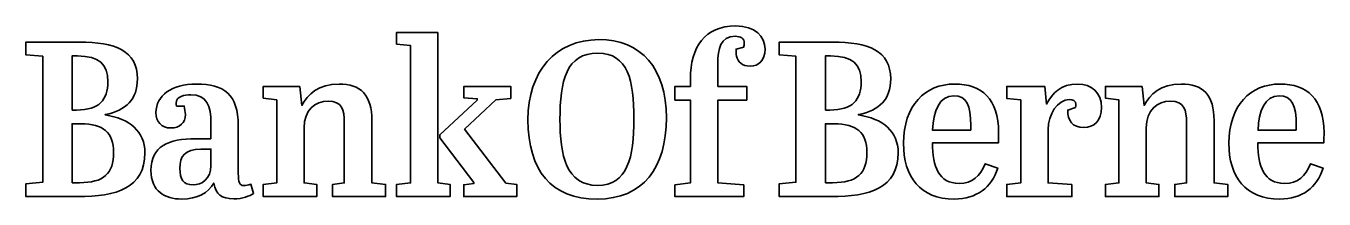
# Model space of a CAD drawing. Extents: x 781 to 1268, y 226 to 291.
import ezdxf

# ---------------------------------------------------------------- set-up
doc = ezdxf.new("R2010")
doc.units = 0
doc.header["$MEASUREMENT"] = 0
doc.layers.add('Layer 1', color=7, linetype='Continuous', lineweight=0)

# ---------------------------------------------------------------- blocks, each defined once
blk = doc.blocks.new('Block_0')
at = {"layer": 'Layer 1', "color": 250, "lineweight": 35, "true_color": 0x231f20}
for points, knots in [([(935.71, 288.41), (935.71, 288.41), (935.71, 231.87), (935.71, 231.87), (935.71, 231.87), (940.27, 231.29), (940.27, 231.29), (940.27, 231.29), (940.27, 226.73), (940.27, 226.73), (940.27, 226.73), (920.2, 226.73), (920.2, 226.73), (920.2, 226.73), (920.2, 231.29), (920.2, 231.29), (920.2, 231.29), (925.43, 231.87), (925.43, 231.87), (925.43, 231.87), (925.43, 283.43), (925.43, 283.43), (925.43, 283.43), (920.2, 284.02), (920.2, 284.02), (920.2, 284.02), (920.2, 288.41), (920.2, 288.41), (920.2, 288.41), (935.71, 288.41), (935.71, 288.41)], [0, 0, 0, 0, 1, 1, 1, 2, 2, 2, 3, 3, 3, 4, 4, 4, 5, 5, 5, 6, 6, 6, 7, 7, 7, 8, 8, 8, 9, 9, 9, 10, 10, 10, 10]), ([(1040.82, 276.72), (1040.82, 276.72), (1040.82, 268.1), (1040.82, 268.1), (1040.82, 268.1), (1051.68, 268.1), (1051.68, 268.1), (1051.68, 268.1), (1051.68, 262.96), (1051.68, 262.96), (1051.68, 262.96), (1040.82, 262.96), (1040.82, 262.96), (1040.82, 262.96), (1040.82, 231.87), (1040.82, 231.87), (1040.82, 231.87), (1050.52, 231.12), (1050.52, 231.12), (1050.52, 231.12), (1050.52, 226.73), (1050.52, 226.73), (1050.52, 226.73), (1024.73, 226.73), (1024.73, 226.73), (1024.73, 226.73), (1024.73, 231.12), (1024.73, 231.12), (1024.73, 231.12), (1030.54, 231.87), (1030.54, 231.87), (1030.54, 231.87), (1030.54, 262.96), (1030.54, 262.96), (1030.54, 262.96), (1024.73, 262.96), (1024.73, 262.96), (1024.73, 262.96), (1024.73, 268.1), (1024.73, 268.1), (1024.73, 268.1), (1030.54, 268.1), (1030.54, 268.1), (1030.54, 268.1), (1030.54, 270.92), (1030.54, 270.92), (1030.54, 282.94), (1035.92, 290.81), (1047.53, 290.81), (1054.83, 290.81), (1058.56, 286.83), (1058.56, 282.11), (1058.56, 277.96), (1056.24, 275.73), (1052.92, 275.73), (1049.93, 275.73), (1048.28, 277.3), (1047.86, 279.46), (1047.7, 280.2), (1047.61, 281.11), (1047.7, 282.11), (1047.7, 282.11), (1050.52, 282.85), (1050.52, 282.85), (1050.68, 283.43), (1050.76, 283.93), (1050.76, 284.35), (1050.76, 286.17), (1049.44, 286.92), (1047.28, 286.92), (1041.81, 286.92), (1040.82, 282.11), (1040.82, 276.72)], [0, 0, 0, 0, 1, 1, 1, 2, 2, 2, 3, 3, 3, 4, 4, 4, 5, 5, 5, 6, 6, 6, 7, 7, 7, 8, 8, 8, 9, 9, 9, 10, 10, 10, 11, 11, 11, 12, 12, 12, 13, 13, 13, 14, 14, 14, 15, 15, 15, 16, 16, 16, 17, 17, 17, 18, 18, 18, 19, 19, 19, 20, 20, 20, 21, 21, 21, 22, 22, 22, 23, 23, 23, 24, 24, 24, 24]), ([(801.09, 284.76), (814.44, 284.76), (822.89, 281.53), (822.89, 270.92), (822.89, 263.37), (818.66, 258.98), (810.79, 257.57), (810.79, 257.57), (810.79, 257.4), (810.79, 257.4), (819.91, 256.08), (825.71, 251.19), (825.71, 243.15), (825.71, 229.96), (815.02, 226.73), (800.51, 226.73), (800.51, 226.73), (781.03, 226.73), (781.03, 226.73), (781.03, 226.73), (781.03, 231.54), (781.03, 231.54), (781.03, 231.54), (787.33, 232.12), (787.33, 232.12), (787.33, 232.12), (787.33, 279.46), (787.33, 279.46), (787.33, 279.46), (781.03, 279.95), (781.03, 279.95), (781.03, 279.95), (781.03, 284.76), (781.03, 284.76), (781.03, 284.76), (801.09, 284.76), (801.09, 284.76)], [0, 0, 0, 0, 1, 1, 1, 2, 2, 2, 3, 3, 3, 4, 4, 4, 5, 5, 5, 6, 6, 6, 7, 7, 7, 8, 8, 8, 9, 9, 9, 10, 10, 10, 11, 11, 11, 12, 12, 12, 12]), ([(996.14, 285.67), (1012.14, 285.67), (1021.51, 274.81), (1021.51, 256.33), (1021.51, 237.51), (1012.8, 225.82), (995.47, 225.82), (978.31, 225.82), (969.53, 236.51), (969.53, 255.58), (969.53, 273.82), (979.89, 285.67), (996.14, 285.67)], [0, 0, 0, 0, 1, 1, 1, 2, 2, 2, 3, 3, 3, 4, 4, 4, 4]), ([(1083.92, 284.76), (1097.27, 284.76), (1105.72, 281.53), (1105.72, 270.92), (1105.72, 263.37), (1101.5, 258.98), (1093.62, 257.57), (1093.62, 257.57), (1093.62, 257.4), (1093.62, 257.4), (1102.74, 256.08), (1108.54, 251.19), (1108.54, 243.15), (1108.54, 229.96), (1097.85, 226.73), (1083.34, 226.73), (1083.34, 226.73), (1063.86, 226.73), (1063.86, 226.73), (1063.86, 226.73), (1063.86, 231.54), (1063.86, 231.54), (1063.86, 231.54), (1070.16, 232.12), (1070.16, 232.12), (1070.16, 232.12), (1070.16, 279.46), (1070.16, 279.46), (1070.16, 279.46), (1063.86, 279.95), (1063.86, 279.95), (1063.86, 279.95), (1063.86, 284.76), (1063.86, 284.76), (1063.86, 284.76), (1083.92, 284.76), (1083.92, 284.76)], [0, 0, 0, 0, 1, 1, 1, 2, 2, 2, 3, 3, 3, 4, 4, 4, 5, 5, 5, 6, 6, 6, 7, 7, 7, 8, 8, 8, 9, 9, 9, 10, 10, 10, 11, 11, 11, 12, 12, 12, 12]), ([(798.35, 259.23), (798.35, 259.23), (800.01, 259.23), (800.01, 259.23), (808.63, 259.23), (811.78, 263.12), (811.78, 269.84), (811.78, 276.64), (808.55, 279.54), (800.34, 279.54), (800.34, 279.54), (798.35, 279.54), (798.35, 279.54), (798.35, 279.54), (798.35, 259.23), (798.35, 259.23)], [0, 0, 0, 0, 1, 1, 1, 2, 2, 2, 3, 3, 3, 4, 4, 4, 5, 5, 5, 5]), ([(995.81, 280.62), (983.87, 280.62), (981.55, 270.25), (981.55, 255.66), (981.55, 242.23), (983.87, 230.96), (995.64, 230.96), (1006.92, 230.96), (1009.32, 241.4), (1009.32, 255.99), (1009.32, 270.25), (1007.08, 280.62), (995.81, 280.62)], [0, 0, 0, 0, 1, 1, 1, 2, 2, 2, 3, 3, 3, 4, 4, 4, 4]), ([(1081.19, 259.23), (1081.19, 259.23), (1082.84, 259.23), (1082.84, 259.23), (1091.46, 259.23), (1094.62, 263.12), (1094.62, 269.84), (1094.62, 276.64), (1091.38, 279.54), (1083.17, 279.54), (1083.17, 279.54), (1081.19, 279.54), (1081.19, 279.54), (1081.19, 279.54), (1081.19, 259.23), (1081.19, 259.23)], [0, 0, 0, 0, 1, 1, 1, 2, 2, 2, 3, 3, 3, 4, 4, 4, 5, 5, 5, 5]), ([(850.49, 248.45), (850.49, 248.45), (850.49, 254.17), (850.49, 254.17), (850.49, 260.97), (848.92, 264.95), (842.95, 264.95), (840.55, 264.95), (837.4, 264.45), (837.4, 261.8), (837.4, 261.47), (837.48, 261.13), (837.56, 260.72), (837.56, 260.72), (840.46, 260.72), (840.46, 260.72), (840.63, 259.64), (840.88, 258.56), (840.88, 257.57), (840.88, 254.5), (838.89, 252.51), (835.41, 252.51), (831.76, 252.51), (829.85, 254.92), (829.85, 258.32), (829.85, 264.7), (835.74, 269.01), (845.02, 269.01), (855.39, 269.01), (860.77, 265.11), (860.77, 253.34), (860.77, 253.34), (860.77, 235.35), (860.77, 235.35), (860.77, 232.12), (861.11, 230.88), (862.85, 230.88), (863.68, 230.88), (864.42, 230.96), (865.5, 231.37), (865.5, 231.37), (866.49, 227.89), (866.49, 227.89), (865.08, 226.98), (862.35, 225.9), (859.03, 225.9), (854.47, 225.9), (852.32, 227.56), (851.57, 231.79), (849.42, 228.14), (845.52, 225.82), (839.47, 225.82), (833.25, 225.82), (827.95, 228.64), (827.95, 236.6), (827.95, 245.63), (834.49, 248.45), (844.86, 248.45), (844.86, 248.45), (850.49, 248.45), (850.49, 248.45)], [0, 0, 0, 0, 1, 1, 1, 2, 2, 2, 3, 3, 3, 4, 4, 4, 5, 5, 5, 6, 6, 6, 7, 7, 7, 8, 8, 8, 9, 9, 9, 10, 10, 10, 11, 11, 11, 12, 12, 12, 13, 13, 13, 14, 14, 14, 15, 15, 15, 16, 16, 16, 17, 17, 17, 18, 18, 18, 19, 19, 19, 20, 20, 20, 20]), ([(883.9, 268.1), (883.9, 268.1), (884.65, 260.97), (884.65, 260.97), (886.8, 265.11), (890.86, 269.01), (898.57, 269.01), (906.7, 269.01), (910.92, 264.95), (910.92, 255.25), (910.92, 255.25), (910.92, 231.87), (910.92, 231.87), (910.92, 231.87), (916.06, 231.29), (916.06, 231.29), (916.06, 231.29), (916.06, 226.73), (916.06, 226.73), (916.06, 226.73), (896.17, 226.73), (896.17, 226.73), (896.17, 226.73), (896.17, 231.29), (896.17, 231.29), (896.17, 231.29), (900.56, 231.87), (900.56, 231.87), (900.56, 231.87), (900.56, 254.42), (900.56, 254.42), (900.56, 259.39), (899.73, 262.54), (894.51, 262.54), (889.62, 262.54), (885.47, 259.31), (885.47, 252.6), (885.47, 252.6), (885.47, 231.87), (885.47, 231.87), (885.47, 231.87), (890.2, 231.29), (890.2, 231.29), (890.2, 231.29), (890.2, 226.73), (890.2, 226.73), (890.2, 226.73), (870.14, 226.73), (870.14, 226.73), (870.14, 226.73), (870.14, 231.29), (870.14, 231.29), (870.14, 231.29), (875.19, 231.87), (875.19, 231.87), (875.19, 231.87), (875.19, 263.04), (875.19, 263.04), (875.19, 263.04), (870.14, 263.7), (870.14, 263.7), (870.14, 263.7), (870.14, 268.1), (870.14, 268.1), (870.14, 268.1), (883.9, 268.1), (883.9, 268.1)], [0, 0, 0, 0, 1, 1, 1, 2, 2, 2, 3, 3, 3, 4, 4, 4, 5, 5, 5, 6, 6, 6, 7, 7, 7, 8, 8, 8, 9, 9, 9, 10, 10, 10, 11, 11, 11, 12, 12, 12, 13, 13, 13, 14, 14, 14, 15, 15, 15, 16, 16, 16, 17, 17, 17, 18, 18, 18, 19, 19, 19, 20, 20, 20, 21, 21, 21, 22, 22, 22, 22]), ([(961.24, 231.79), (961.24, 231.79), (965.3, 231.29), (965.3, 231.29), (965.3, 231.29), (965.3, 226.73), (965.3, 226.73), (965.3, 226.73), (945.41, 226.73), (945.41, 226.73), (945.41, 226.73), (945.41, 231.21), (945.41, 231.21), (945.41, 231.21), (949.14, 231.62), (949.14, 231.62), (949.14, 231.62), (949.14, 232.04), (949.14, 232.04), (949.14, 232.04), (936.37, 248.78), (936.37, 248.78), (936.37, 248.78), (936.37, 249.94), (936.37, 249.94), (936.37, 249.94), (950.46, 262.96), (950.46, 262.96), (950.46, 262.96), (950.46, 263.46), (950.46, 263.46), (950.46, 263.46), (945.49, 263.79), (945.49, 263.79), (945.49, 263.79), (945.49, 268.1), (945.49, 268.1), (945.49, 268.1), (963.06, 268.1), (963.06, 268.1), (963.06, 268.1), (963.06, 263.62), (963.06, 263.62), (963.06, 263.62), (957.43, 263.04), (957.43, 263.04), (957.43, 263.04), (945.74, 252.02), (945.74, 252.02), (945.74, 252.02), (961.24, 231.79), (961.24, 231.79)], [0, 0, 0, 0, 1, 1, 1, 2, 2, 2, 3, 3, 3, 4, 4, 4, 5, 5, 5, 6, 6, 6, 7, 7, 7, 8, 8, 8, 9, 9, 9, 10, 10, 10, 11, 11, 11, 12, 12, 12, 13, 13, 13, 14, 14, 14, 15, 15, 15, 16, 16, 16, 17, 17, 17, 17]), ([(1129.76, 269.01), (1139.79, 269.01), (1146.26, 263.37), (1146.26, 250.85), (1146.26, 249.78), (1146.18, 248.04), (1146.18, 246.88), (1146.18, 246.88), (1121.39, 246.88), (1121.39, 246.88), (1121.47, 237.92), (1123.71, 231.7), (1131.42, 231.7), (1136.56, 231.7), (1139.21, 234.44), (1141.2, 239.08), (1141.2, 239.08), (1145.93, 237.42), (1145.93, 237.42), (1143.61, 230.21), (1138.05, 225.82), (1129.6, 225.82), (1116.83, 225.82), (1110.53, 234.19), (1110.53, 246.79), (1110.53, 260.97), (1118.65, 269.01), (1129.76, 269.01)], [0, 0, 0, 0, 1, 1, 1, 2, 2, 2, 3, 3, 3, 4, 4, 4, 5, 5, 5, 6, 6, 6, 7, 7, 7, 8, 8, 8, 9, 9, 9, 9]), ([(1173.78, 231.29), (1173.78, 231.29), (1173.78, 226.73), (1173.78, 226.73), (1173.78, 226.73), (1149.32, 226.73), (1149.32, 226.73), (1149.32, 226.73), (1149.32, 231.29), (1149.32, 231.29), (1149.32, 231.29), (1154.54, 231.87), (1154.54, 231.87), (1154.54, 231.87), (1154.54, 263.04), (1154.54, 263.04), (1154.54, 263.04), (1149.32, 263.62), (1149.32, 263.62), (1149.32, 263.62), (1149.32, 268.1), (1149.32, 268.1), (1149.32, 268.1), (1163.58, 268.1), (1163.58, 268.1), (1163.58, 268.1), (1164.24, 261.47), (1164.24, 261.47), (1166.32, 265.53), (1169.63, 269.01), (1176.02, 269.01), (1180.99, 269.01), (1184.89, 265.94), (1184.89, 260.14), (1184.89, 255.17), (1182.15, 252.68), (1178.17, 252.68), (1173.94, 252.68), (1172.12, 255.25), (1172.2, 259.23), (1172.2, 259.23), (1175.1, 260.22), (1175.1, 260.22), (1175.19, 260.55), (1175.27, 260.97), (1175.27, 261.3), (1175.27, 262.71), (1174.19, 263.21), (1172.78, 263.21), (1168.39, 263.21), (1164.82, 257.57), (1164.82, 251.93), (1164.82, 251.93), (1164.82, 231.87), (1164.82, 231.87), (1164.82, 231.87), (1173.78, 231.29), (1173.78, 231.29)], [0, 0, 0, 0, 1, 1, 1, 2, 2, 2, 3, 3, 3, 4, 4, 4, 5, 5, 5, 6, 6, 6, 7, 7, 7, 8, 8, 8, 9, 9, 9, 10, 10, 10, 11, 11, 11, 12, 12, 12, 13, 13, 13, 14, 14, 14, 15, 15, 15, 16, 16, 16, 17, 17, 17, 18, 18, 18, 19, 19, 19, 19]), ([(1200.14, 268.1), (1200.14, 268.1), (1200.88, 260.97), (1200.88, 260.97), (1203.04, 265.11), (1207.1, 269.01), (1214.81, 269.01), (1222.93, 269.01), (1227.16, 264.95), (1227.16, 255.25), (1227.16, 255.25), (1227.16, 231.87), (1227.16, 231.87), (1227.16, 231.87), (1232.3, 231.29), (1232.3, 231.29), (1232.3, 231.29), (1232.3, 226.73), (1232.3, 226.73), (1232.3, 226.73), (1212.41, 226.73), (1212.41, 226.73), (1212.41, 226.73), (1212.41, 231.29), (1212.41, 231.29), (1212.41, 231.29), (1216.8, 231.87), (1216.8, 231.87), (1216.8, 231.87), (1216.8, 254.42), (1216.8, 254.42), (1216.8, 259.39), (1215.97, 262.54), (1210.75, 262.54), (1205.86, 262.54), (1201.71, 259.31), (1201.71, 252.6), (1201.71, 252.6), (1201.71, 231.87), (1201.71, 231.87), (1201.71, 231.87), (1206.44, 231.29), (1206.44, 231.29), (1206.44, 231.29), (1206.44, 226.73), (1206.44, 226.73), (1206.44, 226.73), (1186.37, 226.73), (1186.37, 226.73), (1186.37, 226.73), (1186.37, 231.29), (1186.37, 231.29), (1186.37, 231.29), (1191.43, 231.87), (1191.43, 231.87), (1191.43, 231.87), (1191.43, 263.04), (1191.43, 263.04), (1191.43, 263.04), (1186.37, 263.7), (1186.37, 263.7), (1186.37, 263.7), (1186.37, 268.1), (1186.37, 268.1), (1186.37, 268.1), (1200.14, 268.1), (1200.14, 268.1)], [0, 0, 0, 0, 1, 1, 1, 2, 2, 2, 3, 3, 3, 4, 4, 4, 5, 5, 5, 6, 6, 6, 7, 7, 7, 8, 8, 8, 9, 9, 9, 10, 10, 10, 11, 11, 11, 12, 12, 12, 13, 13, 13, 14, 14, 14, 15, 15, 15, 16, 16, 16, 17, 17, 17, 18, 18, 18, 19, 19, 19, 20, 20, 20, 21, 21, 21, 22, 22, 22, 22]), ([(1251.94, 269.01), (1261.98, 269.01), (1268.44, 263.37), (1268.44, 250.85), (1268.44, 249.78), (1268.36, 248.04), (1268.36, 246.88), (1268.36, 246.88), (1243.57, 246.88), (1243.57, 246.88), (1243.65, 237.92), (1245.89, 231.7), (1253.6, 231.7), (1258.74, 231.7), (1261.4, 234.44), (1263.38, 239.08), (1263.38, 239.08), (1268.11, 237.42), (1268.11, 237.42), (1265.79, 230.21), (1260.23, 225.82), (1251.78, 225.82), (1239.01, 225.82), (1232.71, 234.19), (1232.71, 246.79), (1232.71, 260.97), (1240.84, 269.01), (1251.94, 269.01)], [0, 0, 0, 0, 1, 1, 1, 2, 2, 2, 3, 3, 3, 4, 4, 4, 5, 5, 5, 6, 6, 6, 7, 7, 7, 8, 8, 8, 9, 9, 9, 9]), ([(1135.81, 251.68), (1135.81, 251.68), (1135.81, 253.42), (1135.81, 253.42), (1135.81, 261.05), (1134.15, 264.62), (1129.43, 264.62), (1124.04, 264.62), (1121.72, 258.81), (1121.47, 251.68), (1121.47, 251.68), (1135.81, 251.68), (1135.81, 251.68)], [0, 0, 0, 0, 1, 1, 1, 2, 2, 2, 3, 3, 3, 4, 4, 4, 4]), ([(1258, 251.68), (1258, 251.68), (1258, 253.42), (1258, 253.42), (1258, 261.05), (1256.34, 264.62), (1251.61, 264.62), (1246.22, 264.62), (1243.9, 258.81), (1243.65, 251.68), (1243.65, 251.68), (1258, 251.68), (1258, 251.68)], [0, 0, 0, 0, 1, 1, 1, 2, 2, 2, 3, 3, 3, 4, 4, 4, 4]), ([(798.35, 231.95), (798.35, 231.95), (801.09, 231.95), (801.09, 231.95), (810.21, 231.95), (813.94, 235.27), (813.94, 243.31), (813.94, 250.77), (810.04, 254.09), (801.67, 254.09), (801.67, 254.09), (798.35, 254.09), (798.35, 254.09), (798.35, 254.09), (798.35, 231.95), (798.35, 231.95)], [0, 0, 0, 0, 1, 1, 1, 2, 2, 2, 3, 3, 3, 4, 4, 4, 5, 5, 5, 5]), ([(1081.19, 231.95), (1081.19, 231.95), (1083.92, 231.95), (1083.92, 231.95), (1093.04, 231.95), (1096.77, 235.27), (1096.77, 243.31), (1096.77, 250.77), (1092.87, 254.09), (1084.5, 254.09), (1084.5, 254.09), (1081.19, 254.09), (1081.19, 254.09), (1081.19, 254.09), (1081.19, 231.95), (1081.19, 231.95)], [0, 0, 0, 0, 1, 1, 1, 2, 2, 2, 3, 3, 3, 4, 4, 4, 5, 5, 5, 5]), ([(850.49, 238.34), (850.49, 238.34), (850.49, 244.55), (850.49, 244.55), (850.49, 244.55), (846.68, 244.55), (846.68, 244.55), (840.71, 244.55), (838.81, 241.9), (838.81, 237.26), (838.81, 233.28), (840.13, 231.12), (843.78, 231.12), (847.01, 231.12), (850.49, 233.36), (850.49, 238.34)], [0, 0, 0, 0, 1, 1, 1, 2, 2, 2, 3, 3, 3, 4, 4, 4, 5, 5, 5, 5])]:
    blk.add_open_spline(points, degree=3, knots=knots, dxfattribs=at)

msp = doc.modelspace()

# ---------------------------------------------------------------- block references
at = {"layer": 'Layer 1'}
msp.add_blockref('Block_0', (0, 0), dxfattribs=at)

doc.saveas('drawing.dxf')
